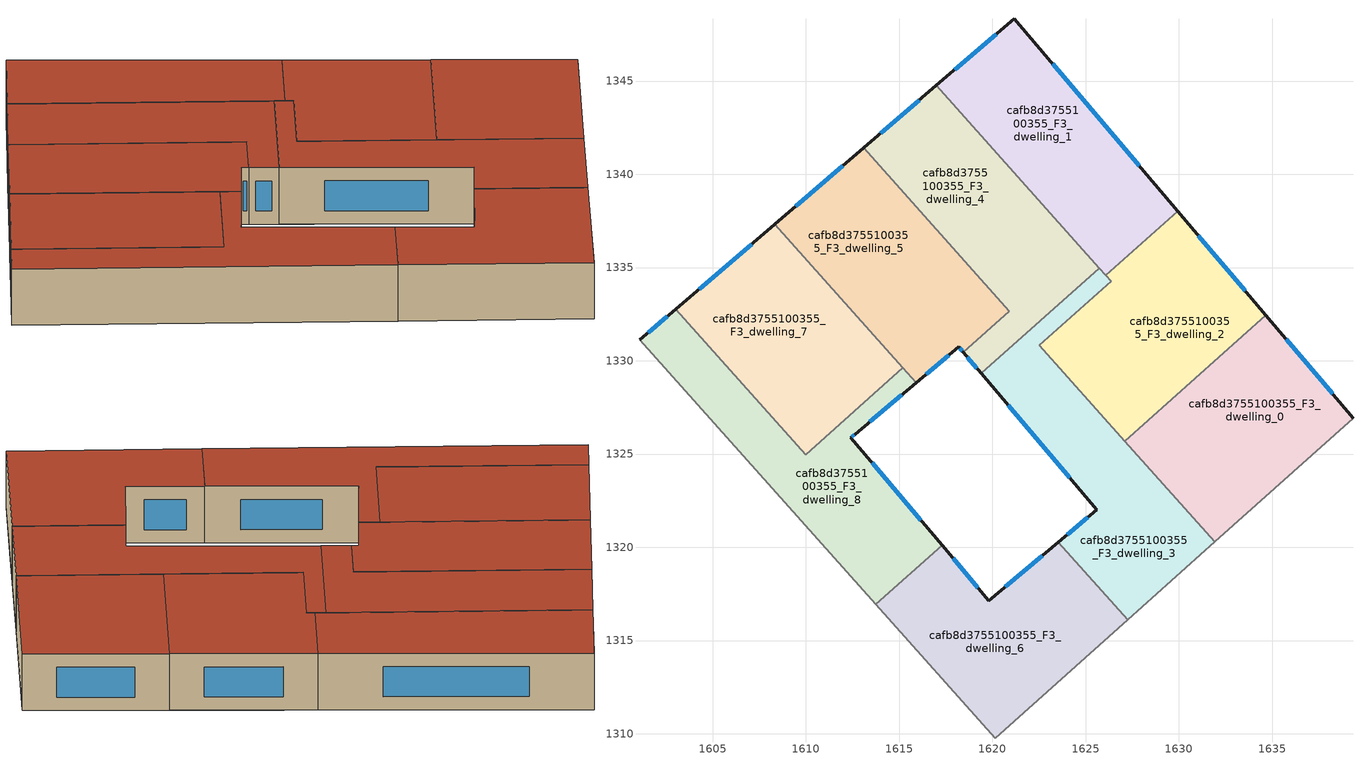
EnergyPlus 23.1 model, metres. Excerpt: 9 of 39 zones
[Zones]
cafb8d3755100355_F3_dwelling_0
 floor to cafb8d3755100355_F2_dwelling_0 (EU_floor_Construction): 1636.11,1330.75 1639.34,1326.93 1636.01,1323.94 1628.67,1323.94 1627.11,1325.69 1630.09,1328.35 z9
 floor to cafb8d3755100355_F2_dwelling_1 (EU_floor_Construction): 1634.67,1332.44 1636.11,1330.75 1630.09,1328.35 z9
 floor to cafb8d3755100355_F2_dwelling_9 (EU_floor_Construction): 1636.01,1323.94 1631.92,1320.29 1628.67,1323.94 z9
 wall outside (EU_wall_Construction): 1639.34,1326.93 1634.67,1332.44 z9:12
 wall to cafb8d3755100355_F3_dwelling_2 (EU_wall_Construction): 1634.67,1332.44 1627.11,1325.69 z9:12
 wall adiabatic (EU_wall_Construction): 1631.92,1320.29 1639.34,1326.93 z9:12
 wall to cafb8d3755100355_F3_dwelling_3 (EU_wall_Construction): 1627.11,1325.69 1631.92,1320.29 z9:12
 window (EU_Window_Construction): 1638.25,1328.22 1635.77,1331.14 z9.7:11.3
 roof outside (EU_roof_Construction): 1639.34,1326.93 1634.67,1332.44 1627.11,1325.69 1631.92,1320.29 z12
cafb8d3755100355_F3_dwelling_1
 floor to cafb8d3755100355_F2_dwelling_3 (EU_floor_Construction): 1621.18,1348.35 1625.94,1342.75 1623.85,1337.08 1620.28,1341.09 1620.79,1348.01 z9
 floor to cafb8d3755100355_F2_dwelling_4 (EU_floor_Construction): 1620.79,1348.01 1620.28,1341.09 1617,1344.76 z9
 floor to cafb8d3755100355_F2_dwelling_2 (EU_floor_Construction): 1625.94,1342.75 1629.94,1338.02 1626.08,1334.58 1623.85,1337.08 z9
 wall outside (EU_wall_Construction): 1629.94,1338.02 1621.18,1348.35 1617,1344.76 z9:12
 wall to cafb8d3755100355_F3_dwelling_2 (EU_wall_Construction): 1626.08,1334.58 1629.94,1338.02 z9:12
 wall to cafb8d3755100355_F3_dwelling_4 (EU_wall_Construction): 1617,1344.76 1625.73,1334.97 z9:12
 wall to cafb8d3755100355_F3_dwelling_3 (EU_wall_Construction): 1625.73,1334.97 1626.08,1334.58 z9:12
 window (EU_Window_Construction): 1627.89,1340.45 1623.24,1345.93 / 1620.2,1347.51 1617.99,1345.61 z9.7:11.3
 roof outside (EU_roof_Construction): 1629.94,1338.02 1621.18,1348.35 1617,1344.76 1626.08,1334.58 z12
cafb8d3755100355_F3_dwelling_2
 floor to cafb8d3755100355_F2_dwelling_1 (EU_floor_Construction): 1631.02,1336.75 1634.67,1332.44 1630.09,1328.35 1626.14,1326.78 1623.96,1329.22 z9
 floor to cafb8d3755100355_F2_dwelling_0 (EU_floor_Construction): 1630.09,1328.35 1627.11,1325.69 1626.14,1326.78 z9
 floor to cafb8d3755100355_F2_dwelling_2 (EU_floor_Construction): 1629.94,1338.02 1631.02,1336.75 1623.96,1329.22 1622.53,1330.83 1626.37,1334.26 1626.08,1334.58 z9
 wall outside (EU_wall_Construction): 1634.67,1332.44 1629.94,1338.02 z9:12
 wall to cafb8d3755100355_F3_dwelling_3 (EU_wall_Construction): 1626.08,1334.58 1626.37,1334.26 1622.53,1330.83 1627.11,1325.69 z9:12
 window (EU_Window_Construction): 1633.56,1333.75 1631.05,1336.71 z9.7:11.3
 roof outside (EU_roof_Construction): 1634.67,1332.44 1629.94,1338.02 1626.08,1334.58 1626.37,1334.26 1622.53,1330.83 1627.11,1325.69 z12
cafb8d3755100355_F3_dwelling_3
 floor to cafb8d3755100355_F2_dwelling_2 (EU_floor_Construction): 1625.73,1334.97 1626.37,1334.26 1622.53,1330.83 1623.96,1329.22 1621.61,1326.72 1620.51,1328.02 1621.78,1331.45 z9
 floor to cafb8d3755100355_F2_dwelling_9 (EU_floor_Construction): 1628.67,1323.94 1631.92,1320.29 1627.25,1316.11 1623.54,1320.27 1625.6,1322.01 1623.97,1323.94 z9
 floor to cafb8d3755100355_F2_dwelling_0 (EU_floor_Construction): 1626.14,1326.78 1628.67,1323.94 1623.97,1323.94 1622.72,1325.42 z9
 floor to cafb8d3755100355_F2_dwelling_3 (EU_floor_Construction): 1621.78,1331.45 1620.51,1328.02 1619.41,1329.32 1619.41,1329.34 z9
 floor to cafb8d3755100355_F2_dwelling_1 (EU_floor_Construction): 1623.96,1329.22 1626.14,1326.78 1622.72,1325.42 1621.61,1326.72 z9
 wall outside (EU_wall_Construction): 1619.4,1329.33 1625.6,1322.01 1623.54,1320.27 z9:12
 wall adiabatic (EU_wall_Construction): 1627.25,1316.11 1631.92,1320.29 z9:12
 wall to cafb8d3755100355_F3_dwelling_6 (EU_wall_Construction): 1623.54,1320.27 1627.25,1316.11 z9:12
 wall to cafb8d3755100355_F3_dwelling_4 (EU_wall_Construction): 1625.73,1334.97 1619.4,1329.33 z9:12
 window (EU_Window_Construction): 1625.12,1321.6 1624.03,1320.68 / 1620.86,1327.61 1624.15,1323.73 z9.7:11.3
 roof outside (EU_roof_Construction): 1631.92,1320.29 1622.53,1330.83 1626.37,1334.26 1625.73,1334.97 1619.4,1329.33 1625.6,1322.01 1623.54,1320.27 1627.25,1316.11 z12
cafb8d3755100355_F3_dwelling_4
 floor to cafb8d3755100355_F2_dwelling_4 (EU_floor_Construction): 1617,1344.76 1620.28,1341.09 1619.75,1333.95 1615.34,1338.9 1614.44,1342.56 z9; 1619.57,1331.47 1619.41,1329.34 1619.4,1329.33 1618.44,1330.47 z9
 floor to cafb8d3755100355_F2_dwelling_3 (EU_floor_Construction): 1620.28,1341.09 1623.85,1337.08 1621.78,1331.45 1619.41,1329.34 1619.57,1331.47 1620.9,1332.66 1619.75,1333.95 z9
 floor to cafb8d3755100355_F2_dwelling_5 (EU_floor_Construction): 1614.44,1342.56 1615.34,1338.9 1613.1,1341.41 z9
 floor to cafb8d3755100355_F2_dwelling_2 (EU_floor_Construction): 1623.85,1337.08 1625.73,1334.97 1621.78,1331.45 z9
 wall outside (EU_wall_Construction): 1618.44,1330.47 1619.4,1329.33 / 1617,1344.76 1613.1,1341.41 z9:12
 wall to cafb8d3755100355_F3_dwelling_5 (EU_wall_Construction): 1613.1,1341.41 1620.9,1332.66 1618.44,1330.47 z9:12
 window (EU_Window_Construction): 1618.66,1330.2 1619.17,1329.6 / 1616.09,1343.98 1614.02,1342.2 z9.7:11.3
 roof outside (EU_roof_Construction): 1625.73,1334.97 1617,1344.76 1613.1,1341.41 1620.9,1332.66 1618.44,1330.47 1619.4,1329.33 z12
cafb8d3755100355_F3_dwelling_5
 floor to cafb8d3755100355_F2_dwelling_5 (EU_floor_Construction): 1615.34,1338.9 1617.49,1330.15 1615.92,1328.83 1608.35,1337.33 1613.1,1341.41 z9
 floor to cafb8d3755100355_F2_dwelling_4 (EU_floor_Construction): 1615.34,1338.9 1619.75,1333.95 1619.57,1331.47 1618.44,1330.47 1618.2,1330.75 1617.49,1330.15 z9
 floor to cafb8d3755100355_F2_dwelling_3 (EU_floor_Construction): 1619.75,1333.95 1620.9,1332.66 1619.57,1331.47 z9
 wall outside (EU_wall_Construction): 1613.1,1341.41 1608.34,1337.33 / 1615.92,1328.83 1618.2,1330.75 1618.44,1330.47 z9:12
 wall to cafb8d3755100355_F3_dwelling_7 (EU_wall_Construction): 1608.34,1337.33 1615.21,1329.62 z9:12
 wall to cafb8d3755100355_F3_dwelling_8 (EU_wall_Construction): 1615.21,1329.62 1615.92,1328.83 z9:12
 window (EU_Window_Construction): 1611.98,1340.45 1609.46,1338.29 / 1618.26,1330.68 1618.38,1330.53 / 1616.46,1329.28 1617.67,1330.3 z9.7:11.3
 roof outside (EU_roof_Construction): 1618.44,1330.47 1620.9,1332.66 1613.1,1341.41 1608.34,1337.33 1615.92,1328.83 1618.2,1330.75 z12
cafb8d3755100355_F3_dwelling_6
 floor to cafb8d3755100355_F2_dwelling_8 (EU_floor_Construction): 1622.04,1319.01 1625.03,1314.12 1620.15,1309.75 1613.75,1316.94 1617.31,1320.11 1619.82,1317.14 z9
 floor to cafb8d3755100355_F2_dwelling_9 (EU_floor_Construction): 1623.54,1320.27 1627.25,1316.11 1625.03,1314.12 1622.04,1319.01 z9
 wall outside (EU_wall_Construction): 1623.54,1320.27 1619.82,1317.14 1617.31,1320.11 z9:12
 wall adiabatic (EU_wall_Construction): 1613.75,1316.93 1620.15,1309.75 1627.25,1316.11 z9:12
 wall to cafb8d3755100355_F3_dwelling_8 (EU_wall_Construction): 1617.31,1320.11 1613.75,1316.93 z9:12
 window (EU_Window_Construction): 1619.23,1317.84 1617.9,1319.41 / 1622.67,1319.54 1620.7,1317.88 z9.7:11.3
 roof outside (EU_roof_Construction): 1627.25,1316.11 1623.54,1320.27 1619.82,1317.14 1617.31,1320.11 1613.75,1316.93 1620.15,1309.75 z12
cafb8d3755100355_F3_dwelling_7
 floor to cafb8d3755100355_F2_dwelling_6 (EU_floor_Construction): 1607.91,1336.96 1614.62,1329.1 1612.09,1326.85 1606.06,1329.38 1603.04,1332.77 z9
 floor to cafb8d3755100355_F2_dwelling_5 (EU_floor_Construction): 1608.35,1337.33 1615.21,1329.62 1614.62,1329.1 1607.91,1336.96 z9
 floor to cafb8d3755100355_F2_dwelling_7 (EU_floor_Construction): 1612.09,1326.85 1609.99,1324.97 1606.06,1329.38 z9
 wall outside (EU_wall_Construction): 1608.34,1337.33 1603.04,1332.77 z9:12
 wall to cafb8d3755100355_F3_dwelling_8 (EU_wall_Construction): 1603.04,1332.77 1609.99,1324.97 1615.21,1329.62 z9:12
 window (EU_Window_Construction): 1607.1,1336.26 1604.28,1333.84 z9.7:11.3
 roof outside (EU_roof_Construction): 1615.21,1329.62 1608.34,1337.33 1603.04,1332.77 1609.99,1324.97 z12
cafb8d3755100355_F3_dwelling_8
 floor to cafb8d3755100355_F2_dwelling_7 (EU_floor_Construction): 1613.08,1326.43 1612.42,1325.88 1616.32,1321.27 1612.91,1317.87 1601.11,1331.12 1601.38,1331.35 1606.06,1329.38 1609.99,1324.97 1612.09,1326.85 z9
 floor to cafb8d3755100355_F2_dwelling_6 (EU_floor_Construction): 1614.62,1329.1 1615.3,1328.3 1613.08,1326.43 1612.09,1326.85 z9; 1603.04,1332.77 1606.06,1329.38 1601.38,1331.35 z9
 floor to cafb8d3755100355_F2_dwelling_8 (EU_floor_Construction): 1616.32,1321.27 1617.31,1320.11 1613.75,1316.94 1612.91,1317.87 z9
 floor to cafb8d3755100355_F2_dwelling_5 (EU_floor_Construction): 1615.21,1329.62 1615.92,1328.83 1615.3,1328.3 1614.62,1329.1 z9
 wall outside (EU_wall_Construction): 1617.31,1320.11 1612.42,1325.88 1612.66,1326.07 1615.92,1328.83 / 1603.04,1332.77 1601.11,1331.12 z9:12
 wall adiabatic (EU_wall_Construction): 1601.11,1331.12 1613.75,1316.93 z9:12
 window (EU_Window_Construction): 1613.42,1326.72 1615.15,1328.18 / 1612.48,1325.92 1612.6,1326.03 / 1616.16,1321.46 1613.57,1324.52 / 1602.59,1332.38 1601.56,1331.5 z9.7:11.3
 roof outside (EU_roof_Construction): 1617.31,1320.11 1612.42,1325.88 1612.66,1326.07 1615.92,1328.83 1615.21,1329.62 1609.99,1324.97 1603.04,1332.77 1601.11,1331.12 1613.75,1316.93 z12
[Building]
EU S2 Campaign: North Axis=0; Terrain=City; Solar Distribution=FullExterior
[Site:Location]
Budapest.Ferenc.Liszt.Intl.AP: Latitude=47.437; Longitude=19.256; Time Zone=1; Elevation=185
[SizingPeriod:WeatherFileDays]
AnnualSizingPeriod: Begin Month=1; Begin Day of Month=1; End Month=12; End Day of Month=31; Day of Week for Start Day=Monday; Use Weather File Daylight Saving Period=No; Use Weather File Rain and Snow Indicators=No
[MATERIAL]
EU_InternalMass_Material: Roughness=MediumRough; Thickness=0.1; Conductivity=1; Density=1800; Specific Heat=900; Thermal Absorptance=0.9; Solar Absorptance=0.7; Visible Absorptance=0.7
[MATERIAL:NOMASS] Roughness=MediumRough; Thermal Absorptance=0.9; Solar Absorptance=0.7; Visible Absorptance=0.7
Name | Thermal Resistance
EU_wall_NoMass | 0.832559
EU_roof_NoMass | 1.39638
EU_floor_NoMass | 0.872794
[WINDOWMATERIAL:SIMPLEGLAZINGSYSTEM]
EU_Window_SimpleGlazing: UFactor=2.79869; Solar Heat Gain Coefficient=0.75; Visible Transmittance=0.75
[CONSTRUCTION]
EU_wall_Construction: EU_wall_NoMass
EU_roof_Construction: EU_roof_NoMass
EU_floor_Construction: EU_floor_NoMass
EU_Window_Construction: EU_Window_SimpleGlazing
EU_InternalMass_Construction: EU_InternalMass_Material
[ZONE] Type=1; Multiplier=1; Ceiling Height=autocalculate; Floor Area=autocalculate; Part of Total Floor Area=Yes
Name | Volume
cafb8d3755100355_F3_dwelling_0; cafb8d3755100355_F3_dwelling_4 | 217.848
cafb8d3755100355_F3_dwelling_1 | 217.838
cafb8d3755100355_F3_dwelling_2 | 217.822
cafb8d3755100355_F3_dwelling_3 | 217.855
cafb8d3755100355_F3_dwelling_5 | 217.862
cafb8d3755100355_F3_dwelling_6 | 217.851
cafb8d3755100355_F3_dwelling_7 | 217.859
cafb8d3755100355_F3_dwelling_8 | 217.873
[INTERNALMASS] Construction=EU_InternalMass_Construction
Name | Zone or ZoneList | Surface Area
cafb8d3755100355_F3_dwelling_0_EU_InternalMass | cafb8d3755100355_F3_dwelling_0 | 72.6171
cafb8d3755100355_F3_dwelling_1_EU_InternalMass | cafb8d3755100355_F3_dwelling_1 | 72.6138
cafb8d3755100355_F3_dwelling_2_EU_InternalMass | cafb8d3755100355_F3_dwelling_2 | 72.6073
cafb8d3755100355_F3_dwelling_3_EU_InternalMass | cafb8d3755100355_F3_dwelling_3 | 72.6186
cafb8d3755100355_F3_dwelling_4_EU_InternalMass | cafb8d3755100355_F3_dwelling_4 | 72.6157
cafb8d3755100355_F3_dwelling_5_EU_InternalMass | cafb8d3755100355_F3_dwelling_5 | 72.6208
cafb8d3755100355_F3_dwelling_6_EU_InternalMass | cafb8d3755100355_F3_dwelling_6 | 72.6177
cafb8d3755100355_F3_dwelling_7_EU_InternalMass | cafb8d3755100355_F3_dwelling_7 | 72.6201
cafb8d3755100355_F3_dwelling_8_EU_InternalMass | cafb8d3755100355_F3_dwelling_8 | 72.6244
[OTHEREQUIPMENT] Fuel Type=Electricity; Design Level Calculation Method=Watts/Area; Power per Zone Floor Area=1; Fraction Latent=0; Fraction Radiant=0; Fraction Lost=0; Carbon Dioxide Generation Rate=0; EndUse Subcategory=EU_Step8_InternalGains
Name | Zone or ZoneList or Space or SpaceList | Schedule
EU_Step8_InternalGain_cafb8d3755100355_F3_dwelling_0_f000 | cafb8d3755100355_F3_dwelling_0 | EU_Step8_GainSchedule_cafb8d3755100355_F3_dwelling_0_f000
EU_Step8_InternalGain_cafb8d3755100355_F3_dwelling_1_f000 | cafb8d3755100355_F3_dwelling_1 | EU_Step8_GainSchedule_cafb8d3755100355_F3_dwelling_1_f000
EU_Step8_InternalGain_cafb8d3755100355_F3_dwelling_2_f000 | cafb8d3755100355_F3_dwelling_2 | EU_Step8_GainSchedule_cafb8d3755100355_F3_dwelling_2_f000
EU_Step8_InternalGain_cafb8d3755100355_F3_dwelling_3_f000 | cafb8d3755100355_F3_dwelling_3 | EU_Step8_GainSchedule_cafb8d3755100355_F3_dwelling_3_f000
EU_Step8_InternalGain_cafb8d3755100355_F3_dwelling_4_f000 | cafb8d3755100355_F3_dwelling_4 | EU_Step8_GainSchedule_cafb8d3755100355_F3_dwelling_4_f000
EU_Step8_InternalGain_cafb8d3755100355_F3_dwelling_5_f000 | cafb8d3755100355_F3_dwelling_5 | EU_Step8_GainSchedule_cafb8d3755100355_F3_dwelling_5_f000
EU_Step8_InternalGain_cafb8d3755100355_F3_dwelling_6_f000 | cafb8d3755100355_F3_dwelling_6 | EU_Step8_GainSchedule_cafb8d3755100355_F3_dwelling_6_f000
EU_Step8_InternalGain_cafb8d3755100355_F3_dwelling_7_f000 | cafb8d3755100355_F3_dwelling_7 | EU_Step8_GainSchedule_cafb8d3755100355_F3_dwelling_7_f000
EU_Step8_InternalGain_cafb8d3755100355_F3_dwelling_8_f000 | cafb8d3755100355_F3_dwelling_8 | EU_Step8_GainSchedule_cafb8d3755100355_F3_dwelling_8_f000
[ZONEVENTILATION:DESIGNFLOWRATE] Schedule=EU_AlwaysOn; Design Flow Rate Calculation Method=AirChanges/Hour; Air Changes per Hour=0.475469; Ventilation Type=Natural; Fan Pressure Rise=0; Fan Total Efficiency=1; Constant Term Coefficient=1; Temperature Term Coefficient=0; Velocity Term Coefficient=0; Velocity Squared Term Coefficient=0; Minimum Indoor Temperature=-100; Maximum Indoor Temperature=100; Delta Temperature=-100; Minimum Outdoor Temperature=-100; Maximum Outdoor Temperature=100; Maximum Wind Speed=40
Name | Zone or ZoneList or Space or SpaceList
EU_ConstantAir_cafb8d3755100355_F3_dwelling_0 | cafb8d3755100355_F3_dwelling_0
EU_ConstantAir_cafb8d3755100355_F3_dwelling_1 | cafb8d3755100355_F3_dwelling_1
EU_ConstantAir_cafb8d3755100355_F3_dwelling_2 | cafb8d3755100355_F3_dwelling_2
EU_ConstantAir_cafb8d3755100355_F3_dwelling_3 | cafb8d3755100355_F3_dwelling_3
EU_ConstantAir_cafb8d3755100355_F3_dwelling_4 | cafb8d3755100355_F3_dwelling_4
EU_ConstantAir_cafb8d3755100355_F3_dwelling_5 | cafb8d3755100355_F3_dwelling_5
EU_ConstantAir_cafb8d3755100355_F3_dwelling_6 | cafb8d3755100355_F3_dwelling_6
EU_ConstantAir_cafb8d3755100355_F3_dwelling_7 | cafb8d3755100355_F3_dwelling_7
EU_ConstantAir_cafb8d3755100355_F3_dwelling_8 | cafb8d3755100355_F3_dwelling_8
[HVACTEMPLATE:THERMOSTAT] Constant Heating Setpoint=20; Constant Cooling Setpoint=50
EU_HeatOnly_cafb8d3755100355_F1_dwelling_7; EU_HeatOnly_cafb8d3755100355_F1_dwelling_8; EU_HeatOnly_cafb8d3755100355_F1_dwelling_9; EU_HeatOnly_cafb8d3755100355_F2_dwelling_0; EU_HeatOnly_cafb8d3755100355_F2_dwelling_1; EU_HeatOnly_cafb8d3755100355_F2_dwelling_2; EU_HeatOnly_cafb8d3755100355_F2_dwelling_3; EU_HeatOnly_cafb8d3755100355_F2_dwelling_4; EU_HeatOnly_cafb8d3755100355_F2_dwelling_5; EU_HeatOnly_cafb8d3755100355_F2_dwelling_6; EU_HeatOnly_cafb8d3755100355_F2_dwelling_7; EU_HeatOnly_cafb8d3755100355_F2_dwelling_8; EU_HeatOnly_cafb8d3755100355_F2_dwelling_9; EU_HeatOnly_cafb8d3755100355_F3_dwelling_0; EU_HeatOnly_cafb8d3755100355_F3_dwelling_1; EU_HeatOnly_cafb8d3755100355_F3_dwelling_2; EU_HeatOnly_cafb8d3755100355_F3_dwelling_3; EU_HeatOnly_cafb8d3755100355_F3_dwelling_4; EU_HeatOnly_cafb8d3755100355_F3_dwelling_5; EU_HeatOnly_cafb8d3755100355_F3_dwelling_6; EU_HeatOnly_cafb8d3755100355_F3_dwelling_7; EU_HeatOnly_cafb8d3755100355_F3_dwelling_8
[HVACTEMPLATE:ZONE:IDEALLOADSAIRSYSTEM] System Availability Schedule=EU_AlwaysOn; Maximum Heating Supply Air Temperature=50; Minimum Cooling Supply Air Temperature=13; Maximum Heating Supply Air Humidity Ratio=0.0156; Minimum Cooling Supply Air Humidity Ratio=0.0077; Heating Limit=NoLimit; Cooling Limit=NoLimit; Heating Availability Schedule=EU_AlwaysOn; Cooling Availability Schedule=EU_CoolingOff; Dehumidification Control Type=ConstantSensibleHeatRatio; Cooling Sensible Heat Ratio=0.7; Dehumidification Setpoint=60; Humidification Control Type=None; Humidification Setpoint=30; Outdoor Air Method=None; Outdoor Air Flow Rate per Person=0.00944; Outdoor Air Flow Rate per Zone Floor Area=0; Outdoor Air Flow Rate per Zone=0; Demand Controlled Ventilation Type=None; Outdoor Air Economizer Type=NoEconomizer; Heat Recovery Type=None; Sensible Heat Recovery Effectiveness=0.7; Latent Heat Recovery Effectiveness=0.65
Name | Template Thermostat
cafb8d3755100355_F3_dwelling_0 | EU_HeatOnly_cafb8d3755100355_F3_dwelling_0
cafb8d3755100355_F3_dwelling_1 | EU_HeatOnly_cafb8d3755100355_F3_dwelling_1
cafb8d3755100355_F3_dwelling_2 | EU_HeatOnly_cafb8d3755100355_F3_dwelling_2
cafb8d3755100355_F3_dwelling_3 | EU_HeatOnly_cafb8d3755100355_F3_dwelling_3
cafb8d3755100355_F3_dwelling_4 | EU_HeatOnly_cafb8d3755100355_F3_dwelling_4
cafb8d3755100355_F3_dwelling_5 | EU_HeatOnly_cafb8d3755100355_F3_dwelling_5
cafb8d3755100355_F3_dwelling_6 | EU_HeatOnly_cafb8d3755100355_F3_dwelling_6
cafb8d3755100355_F3_dwelling_7 | EU_HeatOnly_cafb8d3755100355_F3_dwelling_7
cafb8d3755100355_F3_dwelling_8 | EU_HeatOnly_cafb8d3755100355_F3_dwelling_8
[SIZING:ZONE] Zone Cooling Design Supply Air Temperature Input Method=SupplyAirTemperature; Zone Cooling Design Supply Air Temperature=13; Zone Heating Design Supply Air Temperature Input Method=SupplyAirTemperature; Zone Heating Design Supply Air Temperature=50; Zone Cooling Design Supply Air Humidity Ratio=0.008; Zone Heating Design Supply Air Humidity Ratio=0.008; Cooling Design Air Flow Method=DesignDay; Cooling Design Air Flow Rate=0; Cooling Minimum Air Flow per Zone Floor Area=0.000762; Cooling Minimum Air Flow=0; Cooling Minimum Air Flow Fraction=0.2; Heating Design Air Flow Method=DesignDay; Heating Design Air Flow Rate=0; Heating Maximum Air Flow per Zone Floor Area=0.002032; Heating Maximum Air Flow=0.141576; Heating Maximum Air Flow Fraction=0.3; Account for Dedicated Outdoor Air System=No; Dedicated Outdoor Air System Control Strategy=NeutralSupplyAir; Dedicated Outdoor Air Low Setpoint Temperature for Design=autosize; Dedicated Outdoor Air High Setpoint Temperature for Design=autosize; Zone Load Sizing Method=Sensible Load Only No Latent Load; Zone Latent Cooling Design Supply Air Humidity Ratio Input Method=HumidityRatioDifference; Zone Cooling Design Supply Air Humidity Ratio Difference=0.005; Zone Latent Heating Design Supply Air Humidity Ratio Input Method=HumidityRatioDifference; Zone Humidification Design Supply Air Humidity Ratio Difference=0.005
cafb8d3755100355_F3_dwelling_0; cafb8d3755100355_F3_dwelling_1; cafb8d3755100355_F3_dwelling_2; cafb8d3755100355_F3_dwelling_3; cafb8d3755100355_F3_dwelling_4; cafb8d3755100355_F3_dwelling_5; cafb8d3755100355_F3_dwelling_6; cafb8d3755100355_F3_dwelling_7; cafb8d3755100355_F3_dwelling_8
[SCHEDULE:CONSTANT]
Name | Hourly Value
EU_AlwaysOn | 1
EU_CoolingOff | 0
[SCHEDULE:FILE] Column Number=1; Rows to Skip at Top=0; Number of Hours of Data=8760; Column Separator=Comma; Interpolate to Timestep=No; Minutes per Item=60; Adjust Schedule for Daylight Savings=Yes
Name | File
EU_Step8_GainSchedule_cafb8d3755100355_F3_dwelling_0_f000 | ../../schedules/cafb8d3755100355/cafb8d3755100355_F3_dwelling_0_f000_gain.csv
EU_Step8_GainSchedule_cafb8d3755100355_F3_dwelling_1_f000 | ../../schedules/cafb8d3755100355/cafb8d3755100355_F3_dwelling_1_f000_gain.csv
EU_Step8_GainSchedule_cafb8d3755100355_F3_dwelling_2_f000 | ../../schedules/cafb8d3755100355/cafb8d3755100355_F3_dwelling_2_f000_gain.csv
EU_Step8_GainSchedule_cafb8d3755100355_F3_dwelling_3_f000 | ../../schedules/cafb8d3755100355/cafb8d3755100355_F3_dwelling_3_f000_gain.csv
EU_Step8_GainSchedule_cafb8d3755100355_F3_dwelling_4_f000 | ../../schedules/cafb8d3755100355/cafb8d3755100355_F3_dwelling_4_f000_gain.csv
EU_Step8_GainSchedule_cafb8d3755100355_F3_dwelling_5_f000 | ../../schedules/cafb8d3755100355/cafb8d3755100355_F3_dwelling_5_f000_gain.csv
EU_Step8_GainSchedule_cafb8d3755100355_F3_dwelling_6_f000 | ../../schedules/cafb8d3755100355/cafb8d3755100355_F3_dwelling_6_f000_gain.csv
EU_Step8_GainSchedule_cafb8d3755100355_F3_dwelling_7_f000 | ../../schedules/cafb8d3755100355/cafb8d3755100355_F3_dwelling_7_f000_gain.csv
EU_Step8_GainSchedule_cafb8d3755100355_F3_dwelling_8_f000 | ../../schedules/cafb8d3755100355/cafb8d3755100355_F3_dwelling_8_f000_gain.csv
